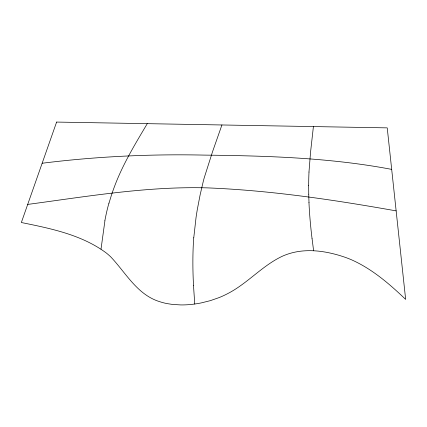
<?xml version="1.0" encoding="UTF-8"?>
<svg xmlns="http://www.w3.org/2000/svg" width="427" height="427" viewBox="0 0 427 427"><rect width="100%" height="100%" fill="white"/><g stroke="black" fill="none" stroke-linecap="round" stroke-linejoin="round"><path stroke-width="0.64" d="M308.662 185.259L308.748 194.168M308.977 172.028L310.552 152.177L313.407 126.573M193.762 237.828L196.046 217.508A255.453 67.733 83.1 0 1 197.311 209.513L200.087 195.048L203.348 181.069A198.208 52.548 83.1 0 1 204.303 177.563L212.502 151.836L221.923 124.972M101.012 249.171L104.909 220.866M108.976 203.177L111.596 194.669A178.427 67.269 -89.8 0 1 114.073 187.65C122.352 164.993 135.001 144.321 147.267 123.659M27.702 204.421C87.156 196.463 146.803 186.231 206.988 187.864C270.526 190.351 333.61 199.788 396.144 210.885M42.156 163.247C95.845 156.512 150.01 153.939 204.095 155.102C266.832 155.823 329.874 157.638 391.687 169.38M313.61 250.756L312.041 238.437M194.755 304.019L193.511 285.663M309.009 202.547L308.924 200.412A186.332 34.443 78.5 0 1 308.758 194.2M104.855 220.796A106.307 40.138 -89.9 0 1 108.938 203.108M193.532 285.679A134.462 35.649 83.1 0 1 193.73 237.759M312.025 238.41A142.228 26.298 78.5 0 1 308.961 202.446M308.684 185.323A192.342 35.526 78.6 0 1 308.999 172.086M56.61 122.069L21.35 222.52C50.632 228.477 81.376 234.663 105.933 252.715A121.978 81.146 -21.1 0 1 110.721 256.857C125.896 272.853 137.206 294.822 159.751 301.692A67.744 45.065 -21.1 0 0 167.149 303.613L172.444 304.424L180.797 304.931A74.768 49.74 -21.1 0 0 201.336 302.892L210.233 300.677L218.923 297.662A63.399 42.177 -21.1 0 0 227.207 293.867C247.206 283.795 261.975 265.818 282.268 256.269A41.387 27.531 -21.1 0 1 290.803 253.168C304.467 249.293 319.022 250.313 332.686 253.638A149.487 99.443 -21.1 0 1 340.036 255.629L344.754 257.166A135.081 89.862 -21.1 0 1 351.506 259.792C372.147 268.946 389.451 283.955 405.65 299.386L387.23 127.87L56.61 122.069"/></g></svg>
